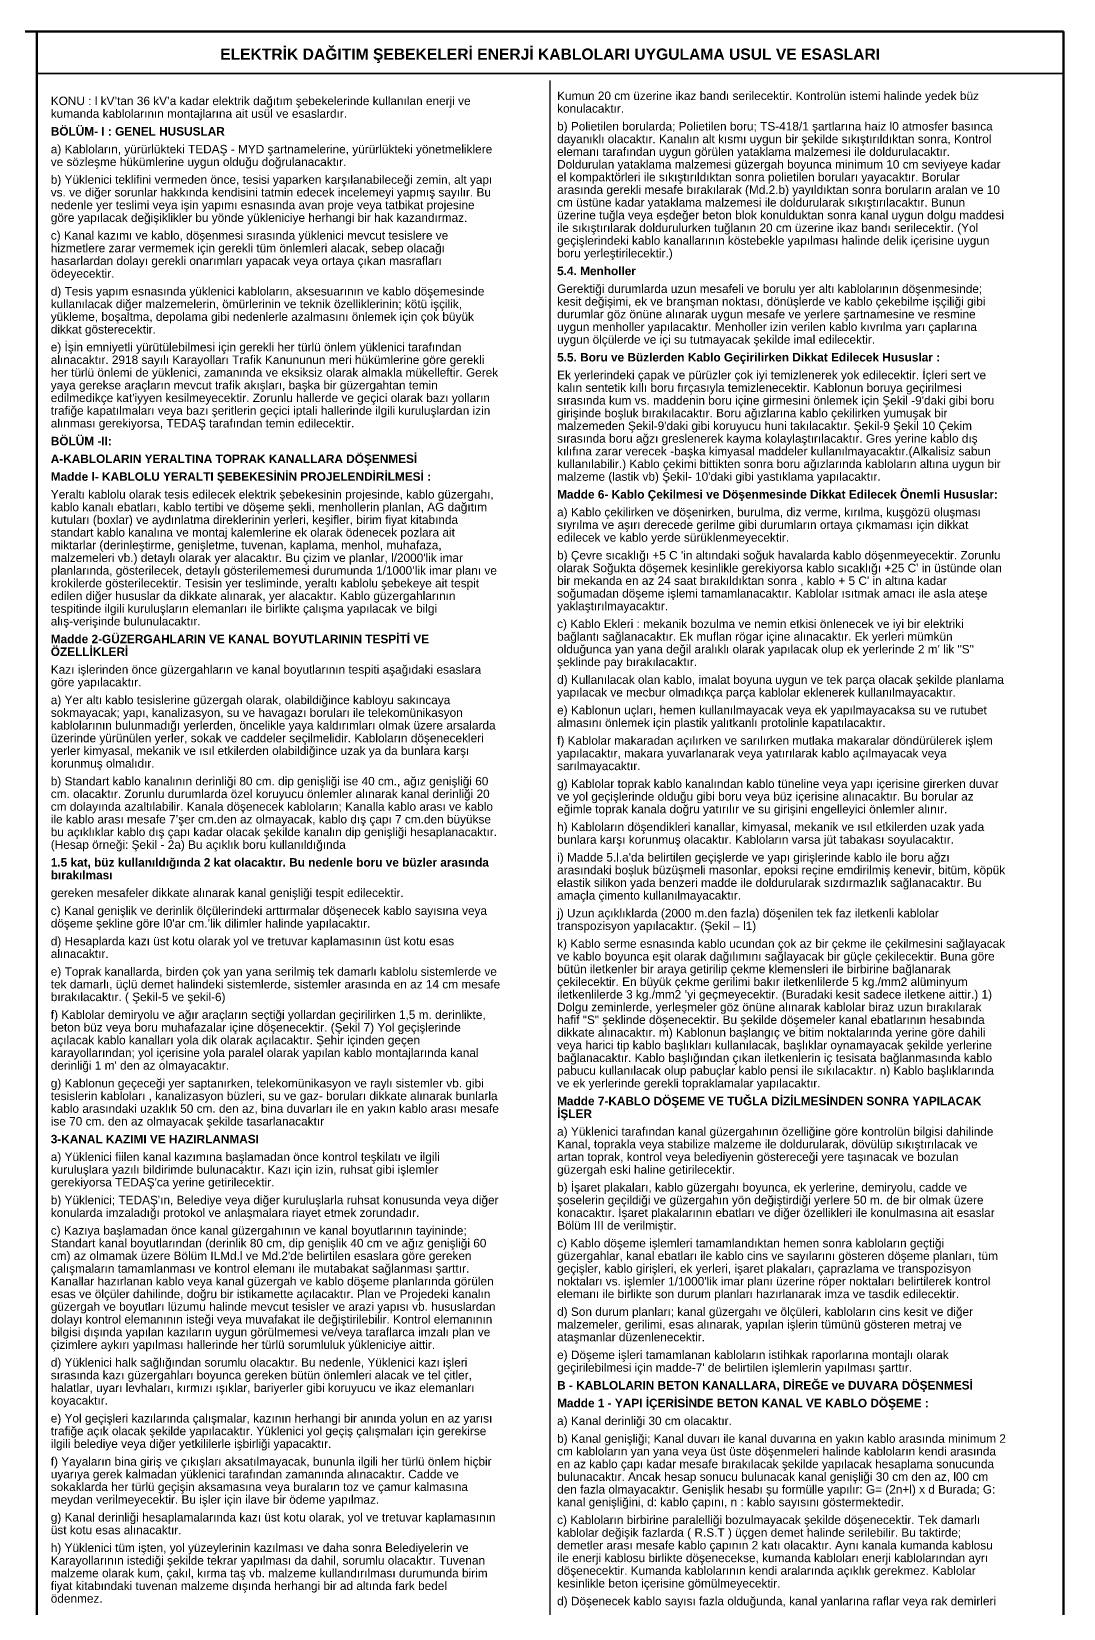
# Model space of a CAD drawing. Header units: millimetres. Extents: x -269 to 685, y 5394 to 6294.
# Drawn here: x 389.5 to 684.6, y 5842.5 to 6293.6 of the extents above; entities that cross this region are included whole.
import ezdxf
from ezdxf.enums import TextEntityAlignment as Align

# ---------------------------------------------------------------- set-up
doc = ezdxf.new("R2010")
doc.units = ezdxf.units.MM
doc.layers.add('BHP-TABLO', color=7, linetype='Continuous', lineweight=25)
doc.layers.add('LINYE', color=7, linetype='Continuous', lineweight=53)
doc.styles.add('BHP', font='arial.ttf')
doc.styles.add('BHP-K', font='arialbd.ttf')

msp = doc.modelspace()

# ---------------------------------------------------------------- linework, layer by layer
at = {"layer": 'BHP-TABLO', "lineweight": 35}
msp.add_line((391, 6281.6), (684.6, 6281.6), dxfattribs=at)
at = {"layer": 'BHP-TABLO'}
msp.add_line((537.8, 5419.6), (537.8, 6279.6), dxfattribs=at)
at = {"layer": 'LINYE'}
for p, q in [((-269.45, 6293.56), (684.6, 6293.56)), ((391.04, 6293.56), (391.04, 5393.61)), ((684.6, 6293.56), (684.6, 5393.63))]:
    msp.add_line(p, q, dxfattribs=at)

# ---------------------------------------------------------------- texts
at = {"layer": 'BHP-TABLO', "style": 'BHP-K'}
msp.add_text('ELEKTRİK DAĞITIM ŞEBEKELERİ ENERJİ KABLOLARI UYGULAMA USUL VE ESASLARI', height=3.2, dxfattribs=at).set_placement((537.8, 6287.1), align=Align.MIDDLE_CENTER)
at = {"layer": 'BHP-TABLO'}
for s, style, p in [('KONU : l kV’tan 36 kV’a kadar elektrik dağıtım şebekelerinde kullanılan enerji ve', 'BHP', (395, 6272.52)), ('Kumun 20 cm üzerine ikaz bandı serilecektir. Kontrolün istemi halinde yedek büz', 'BHP', (539.8, 6273.97)), ('kumanda kablolarının montajlarına ait usül ve esaslardır.', 'BHP', (395, 6268.89)), ('konulacaktır.', 'BHP', (539.8, 6270.34)), ('BÖLÜM- I : GENEL HUSUSLAR', 'BHP-K', (395, 6263.81)), ('b) Polietilen borularda; Polietilen boru; TS-418/1 şartlarına haiz l0 atmosfer basınca', 'BHP', (539.8, 6265.26)), ('a) Kabloların, yürürlükteki TEDAŞ - MYD şartnamelerine, yürürlükteki yönetmeliklere', 'BHP', (395, 6258.72)), ('dayanıklı olacaktır. Kanalın alt kısmı uygun bir şekilde sıkıştırıldıktan sonra, Kontrol', 'BHP', (539.8, 6261.63)), ('elemanı tarafından uygun görülen yataklama malzemesi ile doldurulacaktır.', 'BHP', (539.8, 6258)), ('ve sözleşme hükümlerine uygun olduğu doğrulanacaktır.', 'BHP', (395, 6255.09)), ('Doldurulan yataklama malzemesi güzergah boyunca minimum 10 cm seviyeye kadar', 'BHP', (539.8, 6254.37)), ('b) Yüklenici teklifini vermeden önce, tesisi yaparken karşılanabileceği zemin, alt yapı', 'BHP', (395, 6250.01)), ('el kompaktörleri ile sıkıştırıldıktan sonra polietilen boruları yayacaktır. Borular', 'BHP', (539.8, 6250.74)), ('vs. ve diğer sorunlar hakkında kendisini tatmin edecek incelemeyi yapmış sayılır. Bu', 'BHP', (395, 6246.38)), ('arasında gerekli mesafe bırakılarak (Md.2.b) yayıldıktan sonra boruların aralan ve 10', 'BHP', (539.8, 6247.11)), ('nedenle yer teslimi veya işin yapımı esnasında avan proje veya tatbikat projesine', 'BHP', (395, 6242.75)), ('cm üstüne kadar yataklama malzemesi ile doldurularak sıkıştırılacaktır. Bunun', 'BHP', (539.8, 6243.48)), ('üzerine tuğla veya eşdeğer beton blok konulduktan sonra kanal uygun dolgu maddesi', 'BHP', (539.8, 6239.85)), ('göre yapılacak değişiklikler bu yönde yükleniciye herhangi bir hak kazandırmaz.', 'BHP', (395, 6239.12)), ('ile sıkıştırılarak doldurulurken tuğlanın 20 cm üzerine ikaz bandı serilecektir. (Yol', 'BHP', (539.8, 6236.22)), ('c) Kanal kazımı ve kablo, döşenmesi sırasında yüklenici mevcut tesislere ve', 'BHP', (395, 6234.04)), ('geçişlerindeki kablo kanallarının köstebekle yapılması halinde delik içerisine uygun', 'BHP', (539.8, 6232.59)), ('hizmetlere zarar vermemek için gerekli tüm önlemleri alacak, sebep olacağı', 'BHP', (395, 6230.41)), ('hasarlardan dolayı gerekli onarımları yapacak veya ortaya çıkan masrafları', 'BHP', (395, 6226.78)), ('boru yerleştirilecektir.)', 'BHP', (539.8, 6228.96)), ('ödeyecektir.', 'BHP', (395, 6223.15)), ('5.4. Menholler', 'BHP-K', (539.8, 6223.88)), ('d) Tesis yapım esnasında yüklenici kabloların, aksesuarının ve kablo döşemesinde', 'BHP', (395, 6218.07)), ('Gerektiği durumlarda uzun mesafeli ve borulu yer altı kablolarının döşenmesinde;', 'BHP', (539.8, 6218.79)), ('kullanılacak diğer malzemelerin, ömürlerinin ve teknik özelliklerinin; kötü işçilik,', 'BHP', (395, 6214.44)), ('kesit değişimi, ek ve branşman noktası, dönüşlerde ve kablo çekebilme işçiliği gibi', 'BHP', (539.8, 6215.16)), ('yükleme, boşaltma, depolama gibi nedenlerle azalmasını önlemek için çok büyük', 'BHP', (395, 6210.81)), ('durumlar göz önüne alınarak uygun mesafe ve yerlere şartnamesine ve resmine', 'BHP', (539.8, 6211.53)), ('dikkat gösterecektir.', 'BHP', (395, 6207.18)), ('uygun menholler yapılacaktır. Menholler izin verilen kablo kıvrılma yarı çaplarına', 'BHP', (539.8, 6207.9)), ('uygun ölçülerde ve içi su tutmayacak şekilde imal edilecektir.', 'BHP', (539.8, 6204.27)), ('e) İşin emniyetli yürütülebilmesi için gerekli her türlü önlem yüklenici tarafından', 'BHP', (395, 6202.1)), ('5.5. Boru ve Büzlerden Kablo Geçirilirken Dikkat Edilecek Hususlar :', 'BHP-K', (539.8, 6199.19)), ('alınacaktır. 2918 sayılı Karayolları Trafik Kanununun meri hükümlerine göre gerekli', 'BHP', (395, 6198.47)), ('her türlü önlemi de yüklenici, zamanında ve eksiksiz olarak almakla mükelleftir. Gerek', 'BHP', (395, 6194.84)), ('Ek yerlerindeki çapak ve pürüzler çok iyi temizlenerek yok edilecektir. İçleri sert ve', 'BHP', (539.8, 6194.11)), ('yaya gerekse araçların mevcut trafik akışları, başka bir güzergahtan temin', 'BHP', (395, 6191.21)), ('kalın sentetik kıllı boru fırçasıyla temizlenecektir. Kablonun boruya geçirilmesi', 'BHP', (539.8, 6190.48)), ("edilmedikçe kat'iyyen kesilmeyecektir. Zorunlu hallerde ve geçici olarak bazı yolların", 'BHP', (395, 6187.58)), ("sırasında kum vs. maddenin boru içine girmesini önlemek için Şekil -9'daki gibi boru", 'BHP', (539.8, 6186.85)), ('trafiğe kapatılmaları veya bazı şeritlerin geçici iptali hallerinde ilgili kuruluşlardan izin', 'BHP', (395, 6183.95)), ('girişinde boşluk bırakılacaktır. Boru ağızlarına kablo çekilirken yumuşak bir', 'BHP', (539.8, 6183.22)), ('alınması gerekiyorsa, TEDAŞ tarafından temin edilecektir.', 'BHP', (395, 6180.32)), ("malzemeden Şekil-9'daki gibi koruyucu huni takılacaktır. Şekil-9 Şekil 10 Çekim", 'BHP', (539.8, 6179.59)), ('BÖLÜM -II:', 'BHP-K', (395, 6175.23)), ('sırasında boru ağzı greslenerek kayma kolaylaştırılacaktır. Gres yerine kablo dış', 'BHP', (539.8, 6175.96)), ('kılıfına zarar verecek -başka kimyasal maddeler kullanılmayacaktır.(Alkalisiz sabun', 'BHP', (539.8, 6172.33)), ('A-KABLOLARIN YERALTINA TOPRAK KANALLARA DÖŞENMESİ', 'BHP-K', (395, 6170.15)), ('kullanılabilir.) Kablo çekimi bittikten sonra boru ağızlarında kabloların altına uygun bir', 'BHP', (539.8, 6168.7)), ('Madde l- KABLOLU YERALTI ŞEBEKESİNİN PROJELENDİRİLMESİ :', 'BHP-K', (395, 6165.07)), ("malzeme (lastik vb) Şekil- 10'daki gibi yastıklama yapılacaktır.", 'BHP', (539.8, 6165.07)), ('Yeraltı kablolu olarak tesis edilecek elektrik şebekesinin projesinde, kablo güzergahı,', 'BHP', (395, 6159.99)), ('Madde 6- Kablo Çekilmesi ve Döşenmesinde Dikkat Edilecek Önemli Hususlar:', 'BHP-K', (539.8, 6159.99)), ('kablo kanalı ebatları, kablo tertibi ve döşeme şekli, menhollerin planlan, AG dağıtım', 'BHP', (395, 6156.36)), ('a) Kablo çekilirken ve döşenirken, burulma, diz verme, kırılma, kuşgözü oluşması', 'BHP', (539.8, 6154.91)), ('kutuları (boxlar) ve aydınlatma direklerinin yerleri, keşifler, birim fiyat kitabında', 'BHP', (395, 6152.73)), ('sıyrılma ve aşırı derecede gerilme gibi durumların ortaya çıkmaması için dikkat', 'BHP', (539.8, 6151.28)), ('standart kablo kanalına ve montaj kalemlerine ek olarak ödenecek pozlara ait', 'BHP', (395, 6149.1)), ('miktarlar (derinleştirme, genişletme, tuvenan, kaplama, menhol, muhafaza,', 'BHP', (395, 6145.47)), ('edilecek ve kablo yerde sürüklenmeyecektir.', 'BHP', (539.8, 6147.65)), ("malzemeleri vb.) detaylı olarak yer alacaktır. Bu çizim ve planlar, l/2000'lik imar", 'BHP', (395, 6141.84)), ("b) Çevre sıcaklığı +5 C 'in altındaki soğuk havalarda kablo döşenmeyecektir. Zorunlu", 'BHP', (539.8, 6142.56)), ('planlarında, gösterilecek, detaylı gösterilememesi durumunda 1/1000’lik imar planı ve', 'BHP', (395, 6138.21)), ("olarak Soğukta döşemek kesinlikle gerekiyorsa kablo sıcaklığı +25 C' in üstünde olan", 'BHP', (539.8, 6138.93)), ('krokilerde gösterilecektir. Tesisin yer tesliminde, yeraltı kablolu şebekeye ait tespit', 'BHP', (395, 6134.58)), ('soğumadan döşeme işlemi tamamlanacaktır. Kablolar ısıtmak amacı ile asla ateşe', 'BHP', (539.8, 6131.67)), ("bir mekanda en az 24 saat bırakıldıktan sonra , kablo + 5 C' in altına kadar", 'BHP', (539.8, 6135.3)), ('tespitinde ilgili kuruluşların elemanları ile birlikte çalışma yapılacak ve bilgi', 'BHP', (395, 6127.32)), ('edilen diğer hususlar da dikkate alınarak, yer alacaktır. Kablo güzergahlarının', 'BHP', (395, 6130.95)), ('yaklaştırılmayacaktır.', 'BHP', (539.8, 6128.04)), ('alış-verişinde bulunulacaktır.', 'BHP', (395, 6123.69)), ('c) Kablo Ekleri : mekanik bozulma ve nemin etkisi önlenecek ve iyi bir elektriki', 'BHP', (539.8, 6122.96)), ('Madde 2-GÜZERGAHLARIN VE KANAL BOYUTLARININ TESPİTİ VE', 'BHP-K', (395, 6118.61)), ('bağlantı sağlanacaktır. Ek muflan rögar içine alınacaktır. Ek yerleri mümkün', 'BHP', (539.8, 6119.33)), ('ÖZELLİKLERİ', 'BHP-K', (395, 6114.98)), ('olduğunca yan yana değil aralıklı olarak yapılacak olup ek yerlerinde 2 m\' lik "S"', 'BHP', (539.8, 6115.7)), ('Kazı işlerinden önce güzergahların ve kanal boyutlarının tespiti aşağıdaki esaslara', 'BHP', (395, 6109.89)), ('şeklinde pay bırakılacaktır.', 'BHP', (539.8, 6112.07)), ('göre yapılacaktır.', 'BHP', (395, 6106.26)), ('d) Kullanılacak olan kablo, imalat boyuna uygun ve tek parça olacak şekilde planlama', 'BHP', (539.8, 6106.99)), ('a) Yer altı kablo tesislerine güzergah olarak, olabildiğince kabloyu sakıncaya', 'BHP', (395, 6101.18)), ('yapılacak ve mecbur olmadıkça parça kablolar eklenerek kullanılmayacaktır.', 'BHP', (539.8, 6103.36)), ('sokmayacak; yapı, kanalizasyon, su ve havagazı boruları ile telekomünikasyon', 'BHP', (395, 6097.55)), ('e) Kablonun uçları, hemen kullanılmayacak veya ek yapılmayacaksa su ve rutubet', 'BHP', (539.8, 6098.28)), ('kablolarının bulunmadığı yerlerden, öncelikle yaya kaldırımları olmak üzere arsalarda', 'BHP', (395, 6093.92)), ('almasını önlemek için plastik yalıtkanlı protolinle kapatılacaktır.', 'BHP', (539.8, 6094.65)), ('yerler kimyasal, mekanik ve ısıl etkilerden olabildiğince uzak ya da bunlara karşı', 'BHP', (395, 6086.66)), ('üzerinde yürünülen yerler, sokak ve caddeler seçilmelidir. Kabloların döşenecekleri', 'BHP', (395, 6090.29)), ('f) Kablolar makaradan açılırken ve sarılırken mutlaka makaralar döndürülerek işlem', 'BHP', (539.8, 6089.57)), ('korunmuş olmalıdır.', 'BHP', (395, 6083.03)), ('yapılacaktır, makara yuvarlanarak veya yatırılarak kablo açılmayacak veya', 'BHP', (539.8, 6085.94)), ('sarılmayacaktır.', 'BHP', (539.8, 6082.31)), ('b) Standart kablo kanalının derinliği 80 cm. dip genişliği ise 40 cm., ağız genişliği 60', 'BHP', (395, 6077.95)), ('g) Kablolar toprak kablo kanalından kablo tüneline veya yapı içerisine girerken duvar', 'BHP', (539.8, 6077.22)), ('cm. olacaktır. Zorunlu durumlarda özel koruyucu önlemler alınarak kanal derinliği 20', 'BHP', (395, 6074.32)), ('ve yol geçişlerinde olduğu gibi boru veya büz içerisine alınacaktır. Bu borular az', 'BHP', (539.8, 6073.59)), ('cm dolayında azaltılabilir. Kanala döşenecek kabloların; Kanalla kablo arası ve kablo', 'BHP', (395, 6070.69)), ('eğimle toprak kanala doğru yatırılır ve su girişini engelleyici önlemler alınır.', 'BHP', (539.8, 6069.96)), ('ile kablo arası mesafe 7’şer cm.den az olmayacak, kablo dış çapı 7 cm.den büyükse', 'BHP', (395, 6067.06)), ('h) Kabloların döşendikleri kanallar, kimyasal, mekanik ve ısıl etkilerden uzak yada', 'BHP', (539.8, 6064.88)), ('(Hesap örneği: Şekil - 2a) Bu açıklık boru kullanıldığında', 'BHP', (395, 6059.8)), ('bu açıklıklar kablo dış çapı kadar olacak şekilde kanalın dip genişliği hesaplanacaktır.', 'BHP', (395, 6063.43)), ('bunlara karşı korunmuş olacaktır. Kabloların varsa jüt tabakası soyulacaktır.', 'BHP', (539.8, 6061.25)), ('1.5 kat, büz kullanıldığında 2 kat olacaktır. Bu nedenle boru ve büzler arasında', 'BHP-K', (395, 6054.72)), ("i) Madde 5.l.a'da belirtilen geçişlerde ve yapı girişlerinde kablo ile boru ağzı", 'BHP', (539.8, 6056.17)), ('bırakılması', 'BHP-K', (395, 6051.09)), ('arasındaki boşluk büzüşmeli masonlar, epoksi reçine emdirilmiş kenevir, bitüm, köpük', 'BHP', (539.8, 6052.54)), ('gereken mesafeler dikkate alınarak kanal genişliği tespit edilecektir.', 'BHP', (395, 6046.01)), ('elastik silikon yada benzeri madde ile doldurularak sızdırmazlık sağlanacaktır. Bu', 'BHP', (539.8, 6048.91)), ('amaçla çimento kullanılmayacaktır.', 'BHP', (539.8, 6045.28)), ('c) Kanal genişlik ve derinlik ölçülerindeki arttırmalar döşenecek kablo sayısına veya', 'BHP', (395, 6040.92)), ("döşeme şekline göre l0'ar cm.’lik dilimler halinde yapılacaktır.", 'BHP', (395, 6037.29)), ('j) Uzun açıklıklarda (2000 m.den fazla) döşenilen tek faz iletkenli kablolar', 'BHP', (539.8, 6040.2)), ('d) Hesaplarda kazı üst kotu olarak yol ve tretuvar kaplamasının üst kotu esas', 'BHP', (395, 6032.21)), ('transpozisyon yapılacaktır. (Şekil – l1)', 'BHP', (539.8, 6036.57)), ('alınacaktır.', 'BHP', (395, 6028.58)), ('ve kablo boyunca eşit olarak dağılımını sağlayacak bir güçle çekilecektir. Buna göre', 'BHP', (539.8, 6027.86)), ('k) Kablo serme esnasında kablo ucundan çok az bir çekme ile çekilmesini sağlayacak', 'BHP', (539.8, 6031.49)), ('e) Toprak kanallarda, birden çok yan yana serilmiş tek damarlı kablolu sistemlerde ve', 'BHP', (395, 6023.5)), ('bütün iletkenler bir araya getirilip çekme klemensleri ile birbirine bağlanarak', 'BHP', (539.8, 6024.23)), ('tek damarlı, üçlü demet halindeki sistemlerde, sistemler arasında en az 14 cm mesafe', 'BHP', (395, 6019.87)), ('çekilecektir. En büyük çekme gerilimi bakır iletkenlilerde 5 kg./mm2 alüminyum', 'BHP', (539.8, 6020.6)), ('bırakılacaktır. ( Şekil-5 ve şekil-6)', 'BHP', (395, 6016.24)), ('iletkenlilerde 3 kg./mm2 ’yi geçmeyecektir. (Buradaki kesit sadece iletkene aittir.) 1)', 'BHP', (539.8, 6016.97)), ('f) Kablolar demiryolu ve ağır araçların seçtiği yollardan geçirilirken 1,5 m. derinlikte,', 'BHP', (395, 6011.16)), ('hafif "S" şeklinde döşenecektir. Bu şekilde döşemeler kanal ebatlarının hesabında', 'BHP', (539.8, 6009.71)), ('Dolgu zeminlerde, yerleşmeler göz önüne alınarak kablolar biraz uzun bırakılarak', 'BHP', (539.8, 6013.34)), ('beton büz veya boru muhafazalar içine döşenecektir. (Şekil 7) Yol geçişlerinde', 'BHP', (395, 6007.53)), ('dikkate alınacaktır. m) Kablonun başlangıç ve bitim noktalarında yerine göre dahili', 'BHP', (539.8, 6006.08)), ('açılacak kablo kanalları yola dik olarak açılacaktır. Şehir içinden geçen', 'BHP', (395, 6003.9)), ('veya harici tip kablo başlıkları kullanılacak, başlıklar oynamayacak şekilde yerlerine', 'BHP', (539.8, 6002.45)), ("derinliği 1 m' den az olmayacaktır.", 'BHP', (395, 5996.64)), ('karayollarından; yol içerisine yola paralel olarak yapılan kablo montajlarında kanal', 'BHP', (395, 6000.27)), ('bağlanacaktır. Kablo başlığından çıkan iletkenlerin iç tesisata bağlanmasında kablo', 'BHP', (539.8, 5998.82)), ('g) Kablonun geçeceği yer saptanırken, telekomünikasyon ve raylı sistemler vb. gibi', 'BHP', (395, 5991.56)), ('ve ek yerlerinde gerekli topraklamalar yapılacaktır.', 'BHP', (539.8, 5991.56)), ('pabucu kullanılacak olup pabuçlar kablo pensi ile sıkılacaktır. n) Kablo başlıklarında', 'BHP', (539.8, 5995.19)), ('tesislerin kabloları , kanalizasyon büzleri, su ve gaz- boruları dikkate alınarak bunlarla', 'BHP', (395, 5987.93)), ('Madde 7-KABLO DÖŞEME VE TUĞLA DİZİLMESİNDEN SONRA YAPILACAK', 'BHP-K', (539.8, 5986.47)), ('kablo arasındaki uzaklık 50 cm. den az, bina duvarları ile en yakın kablo arası mesafe', 'BHP', (395, 5984.3)), ('İŞLER', 'BHP-K', (539.8, 5982.84)), ('ise 70 cm. den az olmayacak şekilde tasarlanacaktır', 'BHP', (395, 5980.67)), ('3-KANAL KAZIMI VE HAZIRLANMASI', 'BHP-K', (395, 5975.58)), ('a) Yüklenici tarafından kanal güzergahının özelliğine göre kontrolün bilgisi dahilinde', 'BHP', (539.8, 5977.76)), ('Kanal, toprakla veya stabilize malzeme ile doldurularak, dövülüp sıkıştırılacak ve', 'BHP', (539.8, 5974.13)), ('a) Yüklenici fiilen kanal kazımına başlamadan önce kontrol teşkilatı ve ilgili', 'BHP', (395, 5970.5)), ('artan toprak, kontrol veya belediyenin göstereceği yere taşınacak ve bozulan', 'BHP', (539.8, 5970.5)), ('kuruluşlara yazılı bildirimde bulunacaktır. Kazı için izin, ruhsat gibi işlemler', 'BHP', (395, 5966.87)), ('güzergah eski haline getirilecektir.', 'BHP', (539.8, 5966.87)), ("gerekiyorsa TEDAŞ'ca yerine getirilecektir.", 'BHP', (395, 5963.24)), ('b) İşaret plakaları, kablo güzergahı boyunca, ek yerlerine, demiryolu, cadde ve', 'BHP', (539.8, 5961.79)), ("b) Yüklenici; TEDAŞ'ın, Belediye veya diğer kuruluşlarla ruhsat konusunda veya diğer", 'BHP', (395, 5958.16)), ('şoselerin geçildiği ve güzergahın yön değiştirdiği yerlere 50 m. de bir olmak üzere', 'BHP', (539.8, 5958.16)), ('konularda imzaladığı protokol ve anlaşmalara riayet etmek zorundadır.', 'BHP', (395, 5954.53)), ('konacaktır. İşaret plakalarının ebatları ve diğer özellikleri ile konulmasına ait esaslar', 'BHP', (539.8, 5954.53)), ('c) Kazıya başlamadan önce kanal güzergahının ve kanal boyutlarının tayininde;', 'BHP', (395, 5949.45)), ('Bölüm III de verilmiştir.', 'BHP', (539.8, 5950.9)), ("cm) az olmamak üzere Bölüm ILMd.l ve Md.2'de belirtilen esaslara göre gereken", 'BHP', (395, 5942.19)), ('Standart kanal boyutlarından (derinlik 80 cm, dip genişlik 40 cm ve ağız genişliği 60', 'BHP', (395, 5945.82)), ('c) Kablo döşeme işlemleri tamamlandıktan hemen sonra kabloların geçtiği', 'BHP', (539.8, 5945.82)), ('güzergahlar, kanal ebatları ile kablo cins ve sayılarını gösteren döşeme planları, tüm', 'BHP', (539.8, 5942.19)), ('çalışmaların tamamlanması ve kontrol elemanı ile mutabakat sağlanması şarttır.', 'BHP', (395, 5938.56)), ('geçişler, kablo girişleri, ek yerleri, işaret plakaları, çaprazlama ve transpozisyon', 'BHP', (539.8, 5938.56)), ('Kanallar hazırlanan kablo veya kanal güzergah ve kablo döşeme planlarında görülen', 'BHP', (395, 5934.93)), ("noktaları vs. işlemler 1/1000'lik imar planı üzerine röper noktaları belirtilerek kontrol", 'BHP', (539.8, 5934.93)), ('esas ve ölçüler dahilinde, doğru bir istikamette açılacaktır. Plan ve Projedeki kanalın', 'BHP', (395, 5931.3)), ('elemanı ile birlikte son durum planları hazırlanarak imza ve tasdik edilecektir.', 'BHP', (539.8, 5931.3)), ('güzergah ve boyutları lüzumu halinde mevcut tesisler ve arazi yapısı vb. hususlardan', 'BHP', (395, 5927.67)), ('dolayı kontrol elemanının isteği veya muvafakat ile değiştirilebilir. Kontrol elemanının', 'BHP', (395, 5924.04)), ('d) Son durum planları; kanal güzergahı ve ölçüleri, kabloların cins kesit ve diğer', 'BHP', (539.8, 5926.22)), ('bilgisi dışında yapılan kazıların uygun görülmemesi ve/veya taraflarca imzalı plan ve', 'BHP', (395, 5920.41)), ('malzemeler, gerilimi, esas alınarak, yapılan işlerin tümünü gösteren metraj ve', 'BHP', (539.8, 5922.59)), ('çizimlere aykırı yapılması hallerinde her türlü sorumluluk yükleniciye aittir.', 'BHP', (395, 5916.78)), ('ataşmanlar düzenlenecektir.', 'BHP', (539.8, 5918.96)), ('d) Yüklenici halk sağlığından sorumlu olacaktır. Bu nedenle, Yüklenici kazı işleri', 'BHP', (395, 5911.7)), ('e) Döşeme işleri tamamlanan kabloların istihkak raporlarına montajlı olarak', 'BHP', (539.8, 5913.87)), ('sırasında kazı güzergahları boyunca gereken bütün önlemleri alacak ve tel çitler,', 'BHP', (395, 5908.07)), ("geçirilebilmesi için madde-7' de belirtilen işlemlerin yapılması şarttır.", 'BHP', (539.8, 5910.24)), ('halatlar, uyarı levhaları, kırmızı ışıklar, bariyerler gibi koruyucu ve ikaz elemanları', 'BHP', (395, 5904.44)), ('B - KABLOLARIN BETON KANALLARA, DİREĞE ve DUVARA DÖŞENMESİ', 'BHP-K', (539.8, 5905.16)), ('koyacaktır.', 'BHP', (395, 5900.81)), ('Madde 1 - YAPI İÇERİSİNDE BETON KANAL VE KABLO DÖŞEME :', 'BHP-K', (539.8, 5900.08)), ('e) Yol geçişleri kazılarında çalışmalar, kazının herhangi bir anında yolun en az yarısı', 'BHP', (395, 5895.72)), ('a) Kanal derinliği 30 cm olacaktır.', 'BHP', (539.8, 5895)), ('trafiğe açık olacak şekilde yapılacaktır. Yüklenici yol geçiş çalışmaları için gerekirse', 'BHP', (395, 5892.09)), ('ilgili belediye veya diğer yetkililerle işbirliği yapacaktır.', 'BHP', (395, 5888.46)), ('b) Kanal genişliği; Kanal duvarı ile kanal duvarına en yakın kablo arasında minimum 2', 'BHP', (539.8, 5889.92)), ('f) Yayaların bina giriş ve çıkışları aksatılmayacak, bununla ilgili her türlü önlem hiçbir', 'BHP', (395, 5883.38)), ('cm kabloların yan yana veya üst üste döşenmeleri halinde kabloların kendi arasında', 'BHP', (539.8, 5886.29)), ('uyarıya gerek kalmadan yüklenici tarafından zamanında alınacaktır. Cadde ve', 'BHP', (395, 5879.75)), ('en az kablo çapı kadar mesafe bırakılacak şekilde yapılacak hesaplama sonucunda', 'BHP', (539.8, 5882.66)), ('bulunacaktır. Ancak hesap sonucu bulunacak kanal genişliği 30 cm den az, l00 cm', 'BHP', (539.8, 5879.03)), ('sokaklarda her türlü geçişin aksamasına veya buraların toz ve çamur kalmasına', 'BHP', (395, 5876.12)), ('den fazla olmayacaktır. Genişlik hesabı şu formülle yapılır: G= (2n+l) x d Burada; G:', 'BHP', (539.8, 5875.4)), ('meydan verilmeyecektir. Bu işler için ilave bir ödeme yapılmaz.', 'BHP', (395, 5872.49)), ('kanal genişliğini, d: kablo çapını, n : kablo sayısını göstermektedir.', 'BHP', (539.8, 5871.77)), ('g) Kanal derinliği hesaplamalarında kazı üst kotu olarak, yol ve tretuvar kaplamasının', 'BHP', (395, 5867.41)), ('c) Kabloların birbirine paralelliği bozulmayacak şekilde döşenecektir. Tek damarlı', 'BHP', (539.8, 5866.68)), ('üst kotu esas alınacaktır.', 'BHP', (395, 5863.78)), ('kablolar değişik fazlarda ( R.S.T ) üçgen demet halinde serilebilir. Bu taktirde;', 'BHP', (539.8, 5863.05)), ('h) Yüklenici tüm işten, yol yüzeylerinin kazılması ve daha sonra Belediyelerin ve', 'BHP', (395, 5858.7)), ('demetler arası mesafe kablo çapının 2 katı olacaktır. Aynı kanala kumanda kablosu', 'BHP', (539.8, 5859.42)), ('Karayollarının istediği şekilde tekrar yapılması da dahil, sorumlu olacaktır. Tuvenan', 'BHP', (395, 5855.07)), ('döşenecektir. Kumanda kablolarının kendi aralarında açıklık gerekmez. Kablolar', 'BHP', (539.8, 5852.16)), ('ile enerji kablosu birlikte döşenecekse, kumanda kabloları enerji kablolarından ayrı', 'BHP', (539.8, 5855.79)), ('fiyat kitabındaki tuvenan malzeme dışında herhangi bir ad altında fark bedel', 'BHP', (395, 5847.81)), ('malzeme olarak kum, çakıl, kırma taş vb. malzeme kullandırılması durumunda birim', 'BHP', (395, 5851.44)), ('kesinlikle beton içerisine gömülmeyecektir.', 'BHP', (539.8, 5848.53)), ('ödenmez.', 'BHP', (395, 5844.18)), ('d) Döşenecek kablo sayısı fazla olduğunda, kanal yanlarına raflar veya rak demirleri', 'BHP', (539.8, 5843.45))]:
    msp.add_text(s, height=2.42, dxfattribs=dict(at, style=style)).set_placement(p)

doc.saveas('drawing.dxf')
